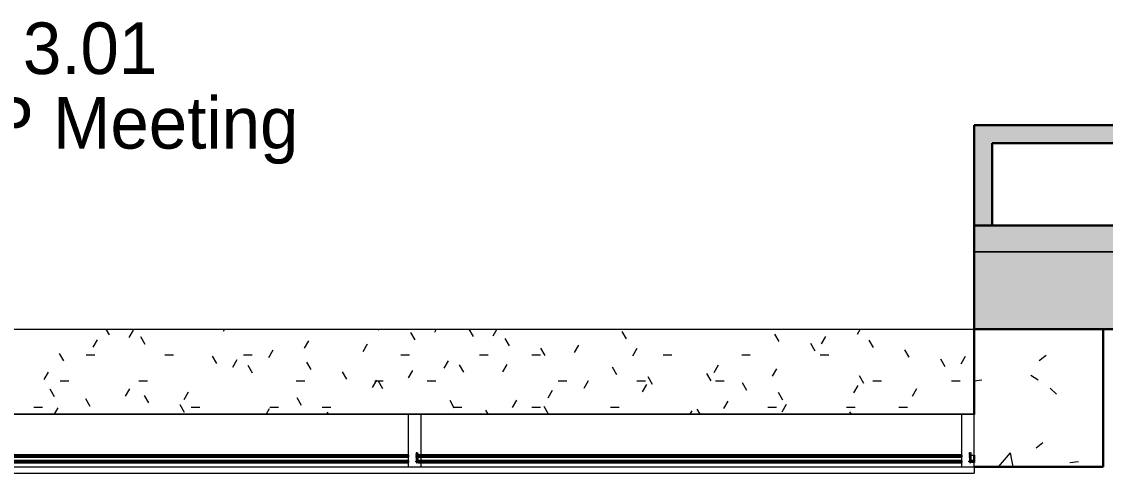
# Model space of a CAD drawing. Header units: millimetres. Extents: x 155927 to 317870, y -36033 to 97293.
# Drawn here: x 193351 to 197551, y 8409 to 10159 of the extents above; entities that cross this region are included whole.
import ezdxf

# ---------------------------------------------------------------- set-up
doc = ezdxf.new("R2010")
doc.units = ezdxf.units.MM
doc.header["$MEASUREMENT"] = 0
for name, color, linetype, lineweight in [('A-AREA-IDEN', 7, 'CONTINUOUS', 9), ('A-DETL-GENF', 7, 'CONTINUOUS', 9), ('A-GLAZ', 7, 'CONTINUOUS', 9), ('A-GLAZ-CURT', 7, 'CONTINUOUS', 9), ('A-GLAZ-CWMG', 7, 'CONTINUOUS', 9), ('A-WALL', 7, 'CONTINUOUS', 9), ('A-WALL-PATT', 7, 'CONTINUOUS', 9), ('I-WALL', 7, 'CONTINUOUS', 9)]:
    doc.layers.add(name, color=color, linetype=linetype, lineweight=lineweight)
doc.styles.add('Century Gothic', font='GOTHIC.TTF', dxfattribs={"height": 200})

msp = doc.modelspace()

# ---------------------------------------------------------------- hatches: boundary and pattern name
at = {"layer": 'A-GLAZ-CURT'}
h = msp.add_hatch(color=256, dxfattribs=at)
h.paths.add_polyline_path([(194848.8, 8450.6), (194848.8, 8456.6), (192739.8, 8456.6), (192739.8, 8450.6), (193764.1, 8450.6)], flags=0)
h.paths.add_polyline_path([(194848.8, 8472.6), (194848.8, 8478.6), (192739.8, 8478.6), (192739.8, 8472.6), (193764.1, 8472.6)], flags=0)
h = msp.add_hatch(color=256, dxfattribs=at)
h.paths.add_polyline_path([(196992.8, 8450.6), (196992.8, 8456.6), (194885.8, 8456.6), (194885.8, 8450.6), (195648.3, 8450.6)], flags=0)
h.paths.add_polyline_path([(196992.8, 8472.6), (196992.8, 8478.6), (194885.8, 8478.6), (194885.8, 8472.6), (195648.3, 8472.6)], flags=0)
at = {"layer": 'A-WALL-PATT'}
for points in [[(197112.8, 9688), (198950.8, 9688), (198950.8, 9758), (197042.8, 9758), (197042.8, 9688)], [(197112.8, 9369.6), (197112.8, 9688), (197042.8, 9688), (197042.8, 9369.6)]]:
    msp.add_hatch(color=256, dxfattribs=at).paths.add_polyline_path(points, flags=0)
h = msp.add_hatch(color=256, dxfattribs=at)
h.paths.add_polyline_path([(206283.8, 9267.6), (206283.8, 9369.6), (202692.8, 9369.6), (202692.8, 9267.6), (205793, 9267.6)], flags=0)
h.paths.add_polyline_path([(199908.8, 9267.6), (199908.8, 9369.6), (197042.8, 9369.6), (197042.8, 9267.6), (199778.5, 9267.6)], flags=0)
h = msp.add_hatch(color=256, dxfattribs=at)
h.paths.add_polyline_path([(231130.8, 8967.6), (231130.8, 9267.6), (228942.8, 9267.6), (228942.8, 8967.6), (229850.8, 8967.6)], flags=0)
h.paths.add_polyline_path([(224437.8, 8967.6), (224658.8, 8967.6), (224658.8, 9267.6), (221442.8, 9267.6), (221442.8, 8967.6), (223836.3, 8967.6)], flags=0)
h.paths.add_polyline_path([(217158.8, 8967.6), (217158.8, 9267.6), (215617.8, 9267.6), (215617.8, 8967.6), (216619, 8967.6)], flags=0)
h.paths.add_polyline_path([(213983.8, 8967.6), (213983.8, 9267.6), (212817.8, 9267.6), (212817.8, 8967.6), (213010.3, 8967.6)], flags=0)
h.paths.add_polyline_path([(205793, 8967.6), (206283.8, 8967.6), (206283.8, 9267.6), (202692.8, 9267.6), (202692.8, 8967.6), (204590.1, 8967.6)], flags=0)
h.paths.add_polyline_path([(199778.5, 8967.6), (199908.8, 8967.6), (199908.8, 9267.6), (197042.8, 9267.6), (197042.8, 8967.6), (198575.7, 8967.6)], flags=0)

# ---------------------------------------------------------------- linework, layer by layer
at = {"layer": 'A-DETL-GENF'}
for p, q in [((194879.5, 8485.6), (194879.5, 8486.4)), ((194880.5, 8485.4), (194879.7, 8485.4)), ((194880.7, 8486.1), (194880.7, 8485.6)), ((194881.3, 8481), (194882.3, 8485.7)), ((194882.7, 8486.9), (194881.5, 8486.9)), ((194881.8, 8488.1), (194885.8, 8488.1)), ((194882.6, 8486.1), (194882.8, 8486.2)), ((194883.8, 8485.1), (194883.8, 8450.1)), ((194885.8, 8451.1), (194883.8, 8485.1)), ((194883.8, 8451.1), (194885.8, 8485.1)), ((194883.8, 8485.1), (194885.8, 8485.1)), ((194883.8, 8451.1), (194883.8, 8485.1)), ((194886.1, 8486.9), (194884.4, 8486.1)), ((194885.8, 8485.1), (194885.8, 8451.1)), ((197023.5, 8485.6), (197023.5, 8486.4)), ((197024.5, 8485.4), (197023.7, 8485.4)), ((197024.7, 8486.1), (197024.7, 8485.6)), ((197025.3, 8481), (197026.3, 8485.7)), ((197026.7, 8486.9), (197025.5, 8486.9)), ((197025.8, 8488.1), (197029.8, 8488.1)), ((197026.6, 8486.1), (197026.8, 8486.2)), ((197027.8, 8485.1), (197027.8, 8450.1)), ((197029.8, 8451.1), (197027.8, 8485.1)), ((197027.8, 8451.1), (197029.8, 8485.1)), ((197027.8, 8485.1), (197029.8, 8485.1)), ((197027.8, 8451.1), (197027.8, 8485.1)), ((197030.1, 8486.9), (197028.4, 8486.1)), ((197029.8, 8485.1), (197029.8, 8451.1)), ((194878.2, 8453.8), (194878.3, 8455.4)), ((194880.8, 8453.6), (194878.4, 8453.6)), ((194878.5, 8470.8), (194878.6, 8472.4)), ((194878.5, 8455.6), (194880.8, 8455.6)), ((194878.7, 8478.8), (194878.7, 8480.4)), ((194880.8, 8470.6), (194878.7, 8470.6)), ((194878.8, 8472.6), (194880.8, 8472.6)), ((194878.9, 8480.6), (194880.8, 8480.6)), ((194880.8, 8478.6), (194878.9, 8478.6)), ((194881.3, 8473.1), (194881.3, 8478.1)), ((194881.3, 8456.1), (194881.3, 8470.1)), ((194881.3, 8450.1), (194881.3, 8453.1)), ((194883.3, 8449.6), (194881.8, 8449.6)), ((194885.8, 8451.1), (194883.8, 8451.1)), ((197022.2, 8453.8), (197022.3, 8455.4)), ((197024.8, 8453.6), (197022.4, 8453.6)), ((197022.5, 8470.8), (197022.6, 8472.4)), ((197022.5, 8455.6), (197024.8, 8455.6)), ((197022.7, 8478.8), (197022.7, 8480.4)), ((197024.8, 8470.6), (197022.7, 8470.6)), ((197022.8, 8472.6), (197024.8, 8472.6)), ((197022.9, 8480.6), (197024.8, 8480.6)), ((197024.8, 8478.6), (197022.9, 8478.6)), ((197025.3, 8473.1), (197025.3, 8478.1)), ((197025.3, 8456.1), (197025.3, 8470.1)), ((197025.3, 8450.1), (197025.3, 8453.1)), ((197027.3, 8449.6), (197025.8, 8449.6)), ((197029.8, 8451.1), (197027.8, 8451.1))]:
    msp.add_line(p, q, dxfattribs=at)
for centre, radius, start, end in [((194879.4, 8486.6), 0.2, 147.6077, 270.0001), ((194881.8, 8485.1), 3, 90, 147.6077), ((194879.7, 8485.6), 0.2, 180, 270), ((194880.5, 8485.6), 0.2, 270, 0), ((194881.5, 8486.1), 0.8, 90, 180), ((194882.8, 8485.6), 0.5, 114.9999, 167.698), ((194882.7, 8486.5), 0.4, 294.9999, 90), ((194884.8, 8485.2), 1, 115, 179.9999), ((194885.8, 8487.5), 0.65, 295, 90), ((197023.4, 8486.6), 0.2, 147.6077, 270.0001), ((197025.8, 8485.1), 3, 90, 147.6077), ((197023.7, 8485.6), 0.2, 180, 270), ((197024.5, 8485.6), 0.2, 270, 0), ((197025.5, 8486.1), 0.8, 90, 180), ((197026.8, 8485.6), 0.5, 114.9999, 167.698), ((197026.7, 8486.5), 0.4, 294.9999, 90), ((197028.8, 8485.2), 1, 115, 179.9999), ((197029.8, 8487.5), 0.65, 295, 90), ((194878.4, 8453.8), 0.2, 179, 270), ((194878.5, 8455.4), 0.2, 90, 179), ((194878.7, 8470.8), 0.2, 179, 270), ((194878.8, 8472.4), 0.2, 90, 179), ((194878.9, 8480.4), 0.2, 90, 179), ((194878.9, 8478.8), 0.2, 179, 270), ((194880.8, 8481.1), 0.5, 270, 347.698), ((194880.8, 8478.1), 0.5, 0, 90), ((194880.8, 8473.1), 0.5, 270, 0), ((194880.8, 8470.1), 0.5, 0, 90), ((194880.8, 8456.1), 0.5, 270, 0), ((194880.8, 8453.1), 0.5, 0, 90), ((194881.8, 8450.1), 0.5, 180, 270), ((194883.3, 8450.1), 0.5, 270, 0), ((197022.4, 8453.8), 0.2, 179, 270), ((197022.5, 8455.4), 0.2, 90, 179), ((197022.7, 8470.8), 0.2, 179, 270), ((197022.8, 8472.4), 0.2, 90, 179), ((197022.9, 8480.4), 0.2, 90, 179), ((197022.9, 8478.8), 0.2, 179, 270), ((197024.8, 8481.1), 0.5, 270, 347.698), ((197024.8, 8478.1), 0.5, 0, 90), ((197024.8, 8473.1), 0.5, 270, 0), ((197024.8, 8470.1), 0.5, 0, 90), ((197024.8, 8456.1), 0.5, 270, 0), ((197024.8, 8453.1), 0.5, 0, 90), ((197025.8, 8450.1), 0.5, 180, 270), ((197027.3, 8450.1), 0.5, 270, 0)]:
    msp.add_arc(centre, radius, start, end, dxfattribs=at)
at = {"layer": 'A-GLAZ'}
for p, q in [((190558.8, 8967.6), (197042.8, 8967.6)), ((197042.8, 8637.9), (190558.8, 8637.9)), ((194885.8, 8459.9), (194898.8, 8459.9)), ((194885.8, 8457.7), (194898.8, 8457.7)), ((197029.8, 8459.9), (197042.8, 8459.9)), ((197029.8, 8457.7), (197042.8, 8457.7)), ((197029.8, 8455.6), (197042.8, 8455.6)), ((190558.8, 8408.6), (197042.8, 8408.6)), ((197042.8, 8433.6), (197042.8, 8408.6))]:
    msp.add_line(p, q, dxfattribs=at)
at = {"layer": 'A-GLAZ', "linetype": 'Continuous'}
for p, q in [((193690.7, 8945.7), (193678, 8967.6)), ((193782.4, 8963.5), (193765.6, 8934.5)), ((194136.7, 8967.6), (194131.2, 8958.1)), ((194736.6, 8962.9), (194733.9, 8967.6)), ((194875.3, 8925.8), (194858.6, 8954.8)), ((194957.9, 8967.6), (194950.3, 8954.4)), ((195102.1, 8939.4), (195085.8, 8967.6)), ((195192.5, 8967.6), (195177.1, 8940.8)), ((195694.5, 8929.4), (195677.7, 8958.4)), ((196286.8, 8919.4), (196270, 8948.5)), ((196600.4, 8967.6), (196588.5, 8947.1)), ((193643.6, 8926.3), (193626.8, 8897.3)), ((193829.5, 8908.5), (193812.7, 8937.5)), ((194462.7, 8922.7), (194445.9, 8893.6)), ((194689.5, 8909.1), (194672.7, 8880)), ((195240.9, 8902.2), (195224.1, 8931.2)), ((195508.6, 8905.4), (195491.8, 8876.4)), ((196425.6, 8882.2), (196408.8, 8911.3)), ((196466.5, 8939), (196449.7, 8909.9)), ((196652.4, 8895.9), (196635.6, 8924.9)), ((193514.7, 8844.1), (193497.9, 8873.1)), ((193601.4, 8868.4), (193634.9, 8868.4)), ((193906.2, 8868.4), (193939.7, 8868.4)), ((194107, 8834.1), (194090.3, 8863.2)), ((194211, 8868.4), (194244.5, 8868.4)), ((194323.9, 8885.5), (194307.2, 8856.5)), ((194820.6, 8868.4), (194854.1, 8868.4)), ((195125.4, 8868.4), (195158.9, 8868.4)), ((195328.6, 8868.4), (195362.1, 8868.4)), ((195379.7, 8865), (195362.9, 8894)), ((195735.4, 8891.8), (195718.6, 8862.8)), ((195836.6, 8868.4), (195870.1, 8868.4)), ((196141.4, 8868.4), (196174.9, 8868.4)), ((196446.2, 8868.4), (196479.7, 8868.4)), ((196791.2, 8858.7), (196774.4, 8887.7)), ((197294.9, 8845.9), (197321.5, 8866.3)), ((194185.1, 8848.3), (194168.4, 8819.3)), ((194245.8, 8796.9), (194229.1, 8826)), ((194472.6, 8810.5), (194455.8, 8839.6)), ((195004.2, 8844.7), (194987.5, 8815.6)), ((195064.9, 8800.6), (195048.2, 8829.6)), ((195231, 8831), (195214.3, 8802)), ((196050.1, 8827.4), (196033.4, 8798.4)), ((196929.9, 8821.5), (196913.2, 8850.5)), ((197008, 8860.9), (196991.3, 8831.9)), ((193454, 8801.2), (193437.2, 8772.1)), ((194611.4, 8773.4), (194594.6, 8802.4)), ((194865.5, 8807.5), (194848.7, 8778.4)), ((195657.3, 8790.6), (195640.5, 8819.7)), ((195796.1, 8753.4), (195779.3, 8782.5)), ((196022.8, 8767), (196006.1, 8796.1)), ((196276.9, 8813.8), (196260.1, 8784.8)), ((196615.2, 8757.1), (196598.4, 8786.1)), ((197262.3, 8788.7), (197290.6, 8770.7)), ((193499.8, 8766.8), (193533.3, 8766.8)), ((193768.8, 8736.7), (193752, 8707.7)), ((193804.6, 8766.8), (193838.1, 8766.8)), ((194414.2, 8766.8), (194447.7, 8766.8)), ((194726.7, 8770.3), (194709.9, 8741.2)), ((194719, 8766.8), (194752.5, 8766.8)), ((194750.2, 8736.2), (194733.4, 8765.2)), ((194922.2, 8766.8), (194955.7, 8766.8)), ((195430.2, 8766.8), (195463.7, 8766.8)), ((195545.8, 8766.6), (195529, 8737.6)), ((195735, 8766.8), (195768.5, 8766.8)), ((195772.6, 8753), (195755.8, 8724)), ((196039.8, 8766.8), (196073.3, 8766.8)), ((196161.6, 8729.8), (196144.9, 8758.9)), ((196591.7, 8749.4), (196574.9, 8720.3)), ((196649.4, 8766.8), (196682.9, 8766.8)), ((196954.2, 8766.8), (196987.7, 8766.8)), ((197042.8, 8767), (197072, 8770.8)), ((197337.5, 8738.2), (197362.2, 8715.6)), ((193477.5, 8705.3), (193460.7, 8734.3)), ((193616.3, 8668.1), (193599.5, 8697.1)), ((193843.1, 8681.7), (193826.3, 8710.8)), ((193995.5, 8723.1), (193978.8, 8694.1)), ((194435.4, 8671.8), (194418.6, 8700.8)), ((195407, 8729.4), (195390.2, 8700.4)), ((196300.4, 8692.7), (196283.7, 8721.7)), ((196818.5, 8735.8), (196801.7, 8706.7)), ((193398.2, 8665.2), (193431.7, 8665.2)), ((193491.2, 8662.4), (193477.1, 8637.9)), ((193981.9, 8644.5), (193965.1, 8673.6)), ((194007.8, 8665.2), (194041.3, 8665.2)), ((194310.3, 8658.7), (194298.3, 8637.9)), ((194312.6, 8665.2), (194346.1, 8665.2)), ((194515.8, 8665.2), (194549.3, 8665.2)), ((195027.7, 8661.8), (195011, 8690.8)), ((195023.8, 8665.2), (195057.3, 8665.2)), ((195158.8, 8637.9), (195149.8, 8653.6)), ((195268.2, 8692.3), (195251.4, 8663.2)), ((195328.6, 8665.2), (195362.1, 8665.2)), ((195393.3, 8638.2), (195376.5, 8667.3)), ((195633.4, 8665.2), (195666.9, 8665.2)), ((195980.1, 8637.9), (195968.9, 8657.3)), ((196087.3, 8688.6), (196070.6, 8659.6)), ((196243, 8665.2), (196276.5, 8665.2)), ((196314.1, 8675), (196297.3, 8646)), ((196547.8, 8665.2), (196581.3, 8665.2)), ((196751, 8665.2), (196784.5, 8665.2)), ((194537.1, 8645.1), (194532.9, 8637.9)), ((195948.5, 8651.4), (195940.8, 8637.9)), ((196566.6, 8637.9), (196561.2, 8647.3)), ((197282.5, 8507.7), (197309.1, 8528.1)), ((197137.4, 8433.6), (197183, 8488)), ((197193.1, 8433.6), (197183.1, 8487.6)), ((197413.2, 8450.2), (197446.4, 8454.6))]:
    msp.add_line(p, q, dxfattribs=at)
at = {"layer": 'A-GLAZ', "lineweight": 30}
for p, q in [((197042.8, 8967.6), (197042.8, 8636.1)), ((197542.8, 8433.6), (197542.8, 8967.6)), ((197042.8, 8478.6), (197042.8, 8450.6)), ((197042.8, 8433.6), (197542.8, 8433.6))]:
    msp.add_line(p, q, dxfattribs=at)
at = {"layer": 'A-GLAZ-CURT', "lineweight": 30}
for p, q in [((194848.8, 8478.6), (192739.8, 8478.6)), ((192739.8, 8472.6), (194848.8, 8472.6)), ((194848.8, 8456.6), (192739.8, 8456.6)), ((192739.8, 8450.6), (194848.8, 8450.6)), ((194848.8, 8472.6), (194848.8, 8478.6)), ((194848.8, 8450.6), (194848.8, 8456.6)), ((196992.8, 8478.6), (194885.8, 8478.6)), ((194885.8, 8478.6), (194885.8, 8472.6)), ((194885.8, 8472.6), (196992.8, 8472.6)), ((196992.8, 8456.6), (194885.8, 8456.6)), ((194885.8, 8456.6), (194885.8, 8450.6)), ((194885.8, 8450.6), (196992.8, 8450.6)), ((196992.8, 8472.6), (196992.8, 8478.6)), ((196992.8, 8450.6), (196992.8, 8456.6))]:
    msp.add_line(p, q, dxfattribs=at)
at = {"layer": 'A-GLAZ-CWMG'}
for p, q in [((194848.8, 8636.1), (192752.8, 8636.1)), ((196992.8, 8636.1), (194898.8, 8636.1)), ((194898.8, 8456.6), (194898.8, 8472.6)), ((192752.8, 8433.6), (194848.8, 8433.6)), ((194898.8, 8433.6), (196992.8, 8433.6))]:
    msp.add_line(p, q, dxfattribs=at)
at = {"layer": 'A-GLAZ-CWMG', "lineweight": 20, "extrusion": (0, 0, -1)}
for p, q in [((194898.8, 8636.1), (194848.8, 8636.1)), ((194848.8, 8636.1), (194848.8, 8433.6)), ((194898.8, 8478.6), (194898.8, 8636.1)), ((197042.8, 8636.1), (196992.8, 8636.1)), ((196992.8, 8636.1), (196992.8, 8433.6)), ((197042.8, 8478.6), (197042.8, 8636.1)), ((194885.8, 8450.6), (194885.8, 8478.6)), ((194885.8, 8478.6), (194898.8, 8478.6)), ((194898.8, 8450.6), (194885.8, 8450.6)), ((194898.8, 8433.6), (194898.8, 8450.6)), ((197029.8, 8450.6), (197029.8, 8478.6)), ((197029.8, 8478.6), (197042.8, 8478.6)), ((197042.8, 8450.6), (197029.8, 8450.6)), ((197042.8, 8433.6), (197042.8, 8450.6)), ((194848.8, 8433.6), (194898.8, 8433.6)), ((196992.8, 8433.6), (197042.8, 8433.6))]:
    msp.add_line(p, q, dxfattribs=at)
at = {"layer": 'A-WALL'}
msp.add_line((199908.8, 9267.6), (197042.8, 9267.6), dxfattribs=at)
at = {"layer": 'A-WALL', "lineweight": 30}
for p, q in [((197042.8, 9267.6), (197042.8, 8967.6)), ((197042.8, 8967.6), (199908.8, 8967.6))]:
    msp.add_line(p, q, dxfattribs=at)
at = {"layer": 'I-WALL', "lineweight": 30}
for p, q in [((198950.8, 9758), (197042.8, 9758)), ((197042.8, 9758), (197042.8, 9688)), ((197042.8, 9688), (197042.8, 9369.6)), ((197112.8, 9688), (198880.8, 9688)), ((197112.8, 9369.6), (197112.8, 9688)), ((197042.8, 9369.6), (197112.8, 9369.6)), ((199908.8, 9369.6), (197042.8, 9369.6)), ((197042.8, 9369.6), (197042.8, 9267.6))]:
    msp.add_line(p, q, dxfattribs=at)
at = {"layer": 'I-WALL'}
msp.add_line((197042.8, 9267.6), (199908.8, 9267.6), dxfattribs=at)

# ---------------------------------------------------------------- texts
at = {"layer": 'A-AREA-IDEN', "style": 'Century Gothic'}
for s, p in [('3.01', (193355.7, 9956.1)), ('16-20P Meeting', (192535.4, 9667.1))]:
    msp.add_text(s, height=200, dxfattribs=at).set_placement(p)

doc.saveas('drawing.dxf')
